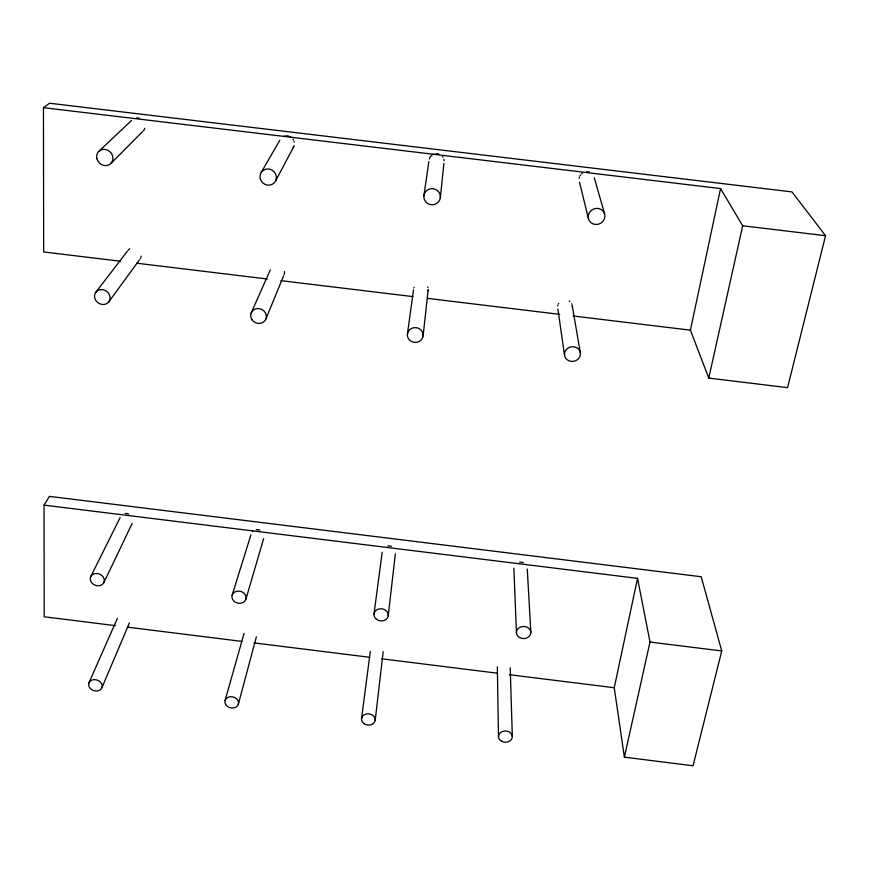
<?xml version="1.0" encoding="UTF-8"?>
<svg xmlns="http://www.w3.org/2000/svg" width="869" height="869" viewBox="0 0 869 869"><rect width="100%" height="100%" fill="white"/><g stroke="black" fill="none" stroke-linecap="round" stroke-linejoin="round"><path stroke-width="1.3" d="M440.322 197.719A8.266 8.093 4.2 0 0 428.873 189.257A8.266 8.093 4.2 0 0 427.146 203.172A8.266 8.093 4.2 0 0 440.322 197.719L443.918 163.405M423.094 335.977A7.908 7.397 6.7 0 0 412.123 328.167A7.908 7.397 6.7 0 0 410.537 340.887A7.908 7.397 6.7 0 0 423.094 335.977L428.124 290.203M388.247 615.741L395.352 553.835M375.212 720.325L383.175 651.598M361.526 718.62L370.324 651.37M374.007 613.981L382.186 552.206M407.398 334.076L413.546 289.812M423.898 195.753L428.873 161.601M44.037 505.128L49.403 496.373L701.196 576.744L721.737 650.946L693.038 765.763L624.376 757.171L614.242 687.737L637.542 578.363L44.037 505.128L44.2 616.784L115.458 625.647M43.45 107.669L49.566 103.237L791.963 191.908L825.55 235.705L787.564 387.65L708.767 378.08L690.41 330.155L720.564 188.573L43.45 107.669L43.667 251.967L120.465 261.243M624.376 757.171L650.001 642.05L637.542 578.363M708.767 378.08L742.68 225.777L720.564 188.573M238.345 704.238A6.898 5.605 13.4 0 0 229.807 696.786A6.898 5.605 13.4 0 0 226.972 706.073A6.898 5.605 13.4 0 0 238.345 704.238L256.377 636.803M225.071 700.512L244.091 633.316M245.905 599.197A7.18 6.061 14.9 0 0 237.052 591.192A7.18 6.061 14.9 0 0 234.076 601.261A7.18 6.061 14.9 0 0 245.905 599.197L263.655 538.606M232.11 595.265L250.891 534.924M265.914 318.966L283.555 275.929M101.923 687.694A6.93 5.551 18.7 0 0 93.874 679.634A6.93 5.551 18.7 0 0 90.441 688.617A6.93 5.551 18.7 0 0 101.923 687.694L129.438 622.823M88.888 682.958L117.38 618.359M251.152 313.079L270.281 269.868M103.824 582.708A7.224 5.985 21.3 0 0 96.372 573.464A7.224 5.985 21.3 0 0 91.669 582.73A7.224 5.985 21.3 0 0 103.824 582.708L132.175 523.399M90.745 576.581L120.107 517.642M275.582 180.958L293.635 146.861M261.167 172.496L279.84 140.224M108.744 301.923A8.082 7.18 34.4 0 0 102.879 289.703A8.082 7.18 34.4 0 0 95.275 299.544A8.082 7.18 34.4 0 0 108.744 301.923L139.159 260.265M95.84 292.223L127.385 251.228M111.015 163.35L142.375 131.806M99.099 151.043L131.567 120.454M742.68 225.777L825.55 235.705M136.629 263.198L267.326 279.003M280.806 280.633L412.84 296.601M427.667 298.393L559.712 314.361M573.182 315.99L690.41 330.155M650.001 642.05L721.737 650.946M127.558 627.157L241.832 641.387M253.933 642.886L369.553 657.279M381.654 658.789L497.274 673.182M509.375 674.692L614.242 687.737M594.287 177.808L604.542 213.655M579.525 182.305L588.4 218.477M580.373 352.999A7.995 7.343 -10.9 0 0 567.696 348.295A7.995 7.343 -10.9 0 0 569.282 360.928A7.995 7.343 -10.9 0 0 580.373 352.999L572.215 305.703A7.332 6.833 -13.4 0 1 572.258 306.355M557.898 309.092L564.524 355.182M527.266 569.032L530.85 632.317M513.883 568.152L516.436 632.762M510.212 667.761L512.33 736.445M497.34 666.784L498.48 736.782M579.145 178.232A7.723 7.343 -31 0 1 579.493 176.907M580.123 175.571A7.723 7.343 -31 0 1 580.557 174.93M581.611 173.767A7.723 7.343 -31 0 1 582.219 173.257M586.521 171.682A7.723 7.343 -31 0 1 589.269 172.019M557.746 305.866A7.332 6.833 -13.4 0 1 557.876 305.258M558.332 304.031A7.332 6.833 -13.4 0 1 558.669 303.422M569.304 301.087A7.332 6.833 -13.4 0 1 569.879 301.51M571.628 303.737A7.332 6.833 -13.4 0 1 571.9 304.389M429.351 158.951A7.549 7.473 0.1 0 1 429.601 158.277M429.916 157.615A7.549 7.473 0.1 0 1 430.307 156.974M430.774 156.366A7.549 7.473 0.1 0 1 431.893 155.301M433.207 154.476A7.549 7.473 0.1 0 1 433.913 154.171M436.086 153.715A7.549 7.473 0.1 0 1 438.812 154.041M442.506 156.561A7.549 7.473 0.1 0 1 442.962 157.202M443.863 159.288A7.549 7.473 0.1 0 1 444.092 160.722M428.167 289.583A7.245 6.887 6.3 0 1 428.015 290.811M413.84 287.856A7.245 6.887 6.3 0 1 414.002 287.237M427.711 286.966A7.245 6.887 6.3 0 1 427.928 287.628M283.957 136.248A7.669 7.321 45.8 0 1 284.663 136.02M286.086 135.792A7.669 7.321 45.8 0 1 288.812 136.118M290.17 136.683A7.669 7.321 45.8 0 1 290.833 137.074M293.059 139.29A7.669 7.321 45.8 0 1 293.461 139.963M294.059 141.375A7.669 7.321 45.8 0 1 294.243 142.103M294.146 145.525A7.669 7.321 45.8 0 1 293.277 147.502M284.456 271.584A7.289 6.811 27.3 0 1 284.478 272.844M284.402 273.463A7.289 6.811 27.3 0 1 284.054 274.702M136.52 117.923A7.832 7.148 48.3 0 1 139.236 118.238M144.775 128.362A7.832 7.148 48.3 0 1 144.189 129.677M143.787 130.285A7.832 7.148 48.3 0 1 143.32 130.85M128.199 250.174A7.397 6.68 36.6 0 1 129.72 248.773M141.191 256.159A7.397 6.68 36.6 0 1 140.908 257.398M140.343 258.604A7.397 6.68 36.6 0 1 139.963 259.168M125.082 513.546A6.67 5.659 22.1 0 1 128.688 513.992M252.401 531.654A6.626 5.725 15.4 0 1 252.836 531.231M256.268 529.732A6.626 5.725 15.4 0 1 259.885 530.177M387.791 545.96A6.626 5.757 7.3 0 1 391.408 546.405M519.651 562.221A6.659 5.746 -0.7 0 1 523.279 562.667M595.613 224.474A8.44 7.962 -25.9 0 0 604.237 212.894A8.44 7.962 -25.9 0 0 589.866 211.927A8.44 7.962 -25.9 0 0 595.613 224.474M260.342 179.003A8.386 7.951 40.4 0 0 274.169 182.914A8.386 7.951 40.4 0 0 270.042 169.249A8.386 7.951 40.4 0 0 260.342 179.003M252.075 319.835A7.951 7.321 25 0 0 265.61 319.618A7.951 7.321 25 0 0 257.919 308.56A7.951 7.321 25 0 0 252.075 319.835M96.861 158.603A8.571 7.734 45.4 0 0 110.439 163.904A8.571 7.734 45.4 0 0 107.039 149.892A8.571 7.734 45.4 0 0 96.861 158.603M363.861 723.529A6.898 5.627 7.5 0 0 375.126 720.825A6.898 5.627 7.5 0 0 366.131 714.025A6.898 5.627 7.5 0 0 363.861 723.529M376.418 619.271A7.169 6.083 7.4 0 0 388.15 616.284A7.169 6.083 7.4 0 0 378.819 608.984A7.169 6.083 7.4 0 0 376.418 619.271M501.619 741.279A6.93 5.627 1.6 0 0 512.319 736.966A6.93 5.627 1.6 0 0 502.26 731.557A6.93 5.627 1.6 0 0 501.619 741.279M519.673 637.607A7.213 6.072 -0.1 0 0 530.84 632.882A7.213 6.072 -0.1 0 0 520.412 627.092A7.213 6.072 -0.1 0 0 519.673 637.607"/></g></svg>
